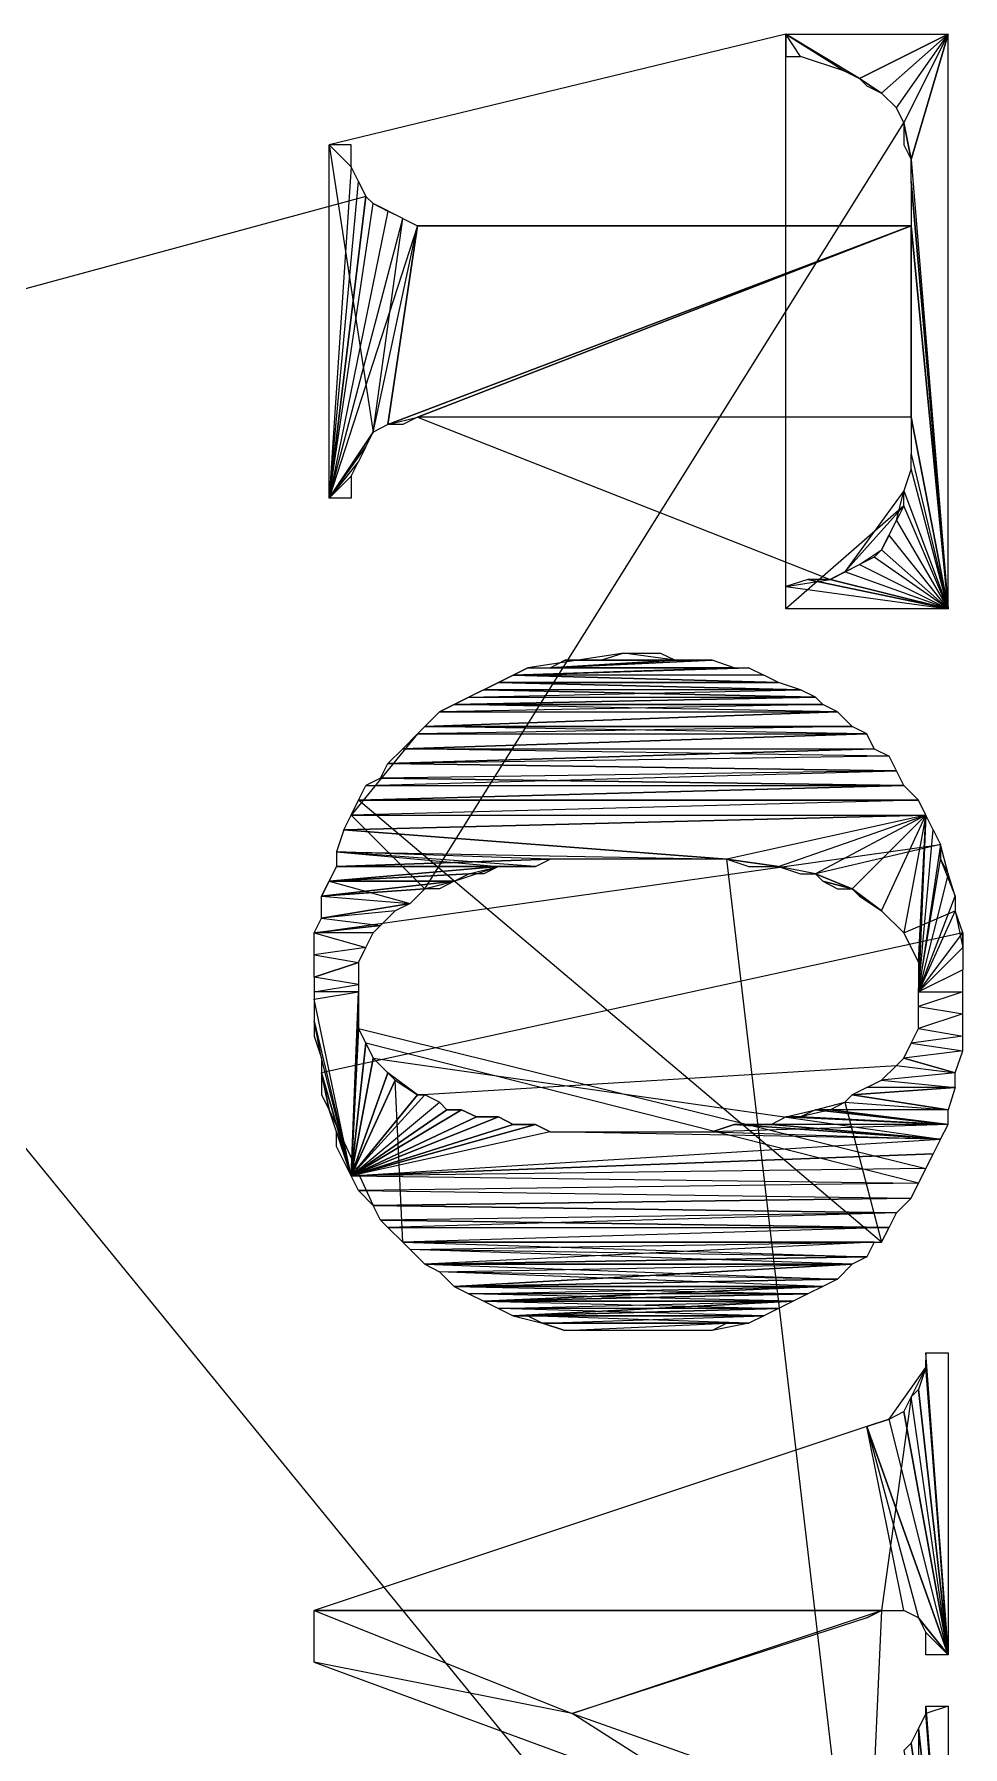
# Model space of a CAD drawing. Header units: metres. Extents: x 0 to 805, y 0 to 1107.
# Drawn here: x 117.47 to 125.47, y 186.83 to 201.6 of the extents above; entities that cross this region are included whole.
import ezdxf

# ---------------------------------------------------------------- set-up
doc = ezdxf.new("R2010")
doc.units = ezdxf.units.M
doc.layers.add('GUIDES', color=8, linetype='Continuous')
doc.layers.add('ROADS', color=7, linetype='Continuous')

msp = doc.modelspace()

# ---------------------------------------------------------------- linework, layer by layer
at = {"layer": 'GUIDES'}
for points in [[(123.945, 201.408), (124.072, 201.408), (123.945, 201.598), (123.945, 201.408)], [(124.072, 201.408), (123.945, 201.598), (124.453, 201.281), (124.072, 201.408)], [(123.945, 201.598), (124.453, 201.281), (124.58, 201.217), (123.945, 201.598)], [(123.945, 201.598), (125.342, 201.598), (124.58, 201.217), (123.945, 201.598)], [(125.342, 201.598), (124.58, 201.217), (124.77, 201.09), (125.342, 201.598)], [(124.77, 201.09), (124.897, 200.963), (125.342, 201.598), (124.77, 201.09)], [(124.897, 200.963), (125.342, 201.598), (124.961, 200.836), (124.897, 200.963)], [(125.342, 201.598), (124.961, 200.836), (125.024, 200.519), (125.342, 201.598)], [(125.342, 201.598), (125.024, 200.519), (125.342, 196.645), (125.342, 201.598)], [(124.58, 201.217), (124.643, 201.154), (124.77, 201.09), (124.58, 201.217)], [(124.961, 200.836), (124.961, 200.646), (125.024, 200.519), (124.961, 200.836)], [(120.198, 200.646), (120.008, 200.646), (120.198, 200.455), (120.198, 200.646)], [(120.008, 200.646), (120.198, 200.455), (120.008, 197.598), (120.008, 200.646)], [(125.342, 196.645), (125.024, 200.328), (125.024, 200.519), (125.342, 196.645)], [(120.008, 197.598), (120.262, 200.328), (120.198, 200.455), (120.008, 197.598)], [(120.325, 200.201), (120.008, 197.598), (120.262, 200.328), (120.325, 200.201)], [(120.008, 197.598), (120.389, 200.138), (120.325, 200.201), (120.008, 197.598)], [(125.024, 199.947), (125.342, 196.645), (125.024, 200.328), (125.024, 199.947)], [(120.516, 200.074), (120.008, 197.598), (120.389, 200.138), (120.516, 200.074)], [(120.008, 197.598), (120.643, 200.011), (120.516, 200.074), (120.008, 197.598)], [(120.77, 199.947), (120.008, 197.598), (120.643, 200.011), (120.77, 199.947)], [(120.389, 198.169), (120.77, 199.947), (120.008, 197.598), (120.389, 198.169)], [(120.516, 198.233), (120.389, 198.169), (120.77, 199.947), (120.516, 198.233)], [(120.77, 198.296), (125.024, 199.947), (120.516, 198.233), (120.77, 198.296)], [(120.77, 199.947), (125.024, 199.947), (120.516, 198.233), (120.77, 199.947)], [(125.024, 198.296), (120.77, 198.296), (125.024, 199.947), (125.024, 198.296)], [(125.342, 196.645), (125.024, 198.296), (125.024, 199.947), (125.342, 196.645)], [(120.77, 198.296), (120.643, 198.233), (120.516, 198.233), (120.77, 198.296)], [(125.024, 197.979), (125.342, 196.645), (125.024, 198.296), (125.024, 197.979)], [(120.008, 197.598), (120.325, 198.042), (120.389, 198.169), (120.008, 197.598)], [(120.262, 197.915), (120.008, 197.598), (120.325, 198.042), (120.262, 197.915)], [(120.008, 197.598), (120.198, 197.788), (120.262, 197.915), (120.008, 197.598)], [(124.961, 197.661), (125.342, 196.645), (125.024, 197.852), (124.961, 197.661)], [(125.342, 196.645), (125.024, 197.852), (125.024, 197.979), (125.342, 196.645)], [(120.198, 197.598), (120.008, 197.598), (120.198, 197.788), (120.198, 197.598)], [(125.342, 196.645), (124.961, 197.534), (124.961, 197.661), (125.342, 196.645)], [(125.342, 196.645), (124.834, 197.28), (124.897, 197.407), (125.342, 196.645)], [(124.897, 197.407), (125.342, 196.645), (124.961, 197.534), (124.897, 197.407)], [(124.77, 197.153), (125.342, 196.645), (124.834, 197.28), (124.77, 197.153)], [(125.342, 196.645), (124.707, 197.09), (124.77, 197.153), (125.342, 196.645)], [(124.326, 196.899), (125.342, 196.645), (124.453, 196.963), (124.326, 196.899)], [(125.342, 196.645), (124.453, 196.963), (124.58, 197.026), (125.342, 196.645)], [(124.58, 197.026), (125.342, 196.645), (124.707, 197.09), (124.58, 197.026)], [(124.135, 196.899), (123.945, 196.836), (125.342, 196.645), (124.135, 196.899)], [(123.945, 196.836), (125.342, 196.645), (123.945, 196.645), (123.945, 196.836)], [(124.326, 196.899), (124.135, 196.899), (125.342, 196.645), (124.326, 196.899)], [(122.357, 196.201), (122.992, 196.201), (122.548, 196.264), (122.357, 196.201)], [(122.992, 196.201), (122.548, 196.264), (122.865, 196.264), (122.992, 196.201)], [(121.595, 196.074), (123.881, 196.01), (121.468, 196.01), (121.595, 196.074)], [(123.627, 196.137), (123.754, 196.074), (121.595, 196.074), (123.627, 196.137)], [(123.5, 196.137), (123.627, 196.137), (121.595, 196.074), (123.5, 196.137)], [(121.722, 196.137), (123.5, 196.137), (121.595, 196.074), (121.722, 196.137)], [(123.754, 196.074), (121.595, 196.074), (123.881, 196.01), (123.754, 196.074)], [(123.31, 196.201), (121.913, 196.137), (123.5, 196.137), (123.31, 196.201)], [(122.992, 196.201), (123.31, 196.201), (121.913, 196.137), (122.992, 196.201)], [(122.04, 196.201), (122.992, 196.201), (121.913, 196.137), (122.04, 196.201)], [(121.341, 195.947), (121.214, 195.883), (124.199, 195.883), (121.341, 195.947)], [(121.468, 196.01), (124.072, 195.947), (121.341, 195.947), (121.468, 196.01)], [(124.072, 195.947), (121.341, 195.947), (124.199, 195.883), (124.072, 195.947)], [(123.881, 196.01), (121.468, 196.01), (124.072, 195.947), (123.881, 196.01)], [(121.087, 195.82), (124.262, 195.82), (120.96, 195.756), (121.087, 195.82)], [(124.262, 195.82), (120.96, 195.756), (124.389, 195.756), (124.262, 195.82)], [(121.214, 195.883), (124.199, 195.883), (121.087, 195.82), (121.214, 195.883)], [(124.199, 195.883), (121.087, 195.82), (124.262, 195.82), (124.199, 195.883)], [(120.833, 195.629), (124.516, 195.629), (120.77, 195.566), (120.833, 195.629)], [(124.516, 195.629), (120.77, 195.566), (124.643, 195.566), (124.516, 195.629)], [(120.96, 195.756), (124.389, 195.756), (120.833, 195.629), (120.96, 195.756)], [(124.389, 195.756), (120.833, 195.629), (124.516, 195.629), (124.389, 195.756)], [(120.77, 195.566), (124.643, 195.566), (120.643, 195.439), (120.77, 195.566)], [(124.643, 195.566), (120.643, 195.439), (124.707, 195.439), (124.643, 195.566)], [(124.707, 195.439), (124.834, 195.375), (120.516, 195.312), (124.707, 195.439)], [(120.643, 195.439), (124.707, 195.439), (120.516, 195.312), (120.643, 195.439)], [(124.834, 195.375), (120.516, 195.312), (124.897, 195.248), (124.834, 195.375)], [(120.452, 195.185), (120.325, 195.121), (124.961, 195.121), (120.452, 195.185)], [(120.516, 195.312), (124.897, 195.248), (120.452, 195.185), (120.516, 195.312)], [(124.897, 195.248), (120.452, 195.185), (124.961, 195.121), (124.897, 195.248)], [(120.325, 195.121), (124.961, 195.121), (120.262, 194.994), (120.325, 195.121)], [(124.961, 195.121), (120.262, 194.994), (125.088, 194.994), (124.961, 195.121)], [(120.262, 194.994), (125.088, 194.994), (120.198, 194.867), (120.262, 194.994)], [(125.088, 194.994), (120.198, 194.867), (125.151, 194.867), (125.088, 194.994)], [(120.071, 194.55), (123.437, 194.486), (120.135, 194.74), (120.071, 194.55)], [(123.437, 194.486), (120.135, 194.74), (125.151, 194.867), (123.437, 194.486)], [(120.198, 194.867), (125.151, 194.867), (120.135, 194.74), (120.198, 194.867)], [(123.437, 194.486), (123.881, 194.423), (125.151, 194.867), (123.437, 194.486)], [(123.881, 194.423), (125.151, 194.867), (124.199, 194.359), (123.881, 194.423)], [(125.151, 194.867), (124.199, 194.359), (124.516, 194.232), (125.151, 194.867)], [(124.516, 194.232), (124.77, 194.042), (125.151, 194.867), (124.516, 194.232)], [(124.77, 194.042), (125.151, 194.867), (124.961, 193.851), (124.77, 194.042)], [(125.151, 194.867), (124.961, 193.851), (125.088, 193.597), (125.151, 194.867)], [(125.151, 194.867), (125.088, 193.597), (125.088, 193.343), (125.151, 194.867)], [(125.088, 193.343), (125.215, 194.74), (125.151, 194.867), (125.088, 193.343)], [(125.278, 194.613), (125.088, 193.343), (125.215, 194.74), (125.278, 194.613)], [(125.088, 193.343), (125.278, 194.486), (125.278, 194.613), (125.088, 193.343)], [(123.437, 194.486), (121.913, 194.486), (120.071, 194.55), (123.437, 194.486)], [(121.913, 194.486), (120.071, 194.55), (120.071, 194.423), (121.913, 194.486)], [(121.913, 194.486), (120.071, 194.423), (121.786, 194.423), (121.913, 194.486)], [(123.437, 194.486), (123.627, 194.423), (123.881, 194.423), (123.437, 194.486)], [(125.342, 194.359), (125.088, 193.343), (125.278, 194.486), (125.342, 194.359)], [(120.833, 194.232), (121.087, 194.296), (119.944, 194.169), (120.833, 194.232)], [(121.087, 194.296), (119.944, 194.169), (120.008, 194.296), (121.087, 194.296)], [(121.214, 194.359), (121.468, 194.423), (120.008, 194.296), (121.214, 194.359)], [(121.468, 194.423), (120.071, 194.423), (120.008, 194.296), (121.468, 194.423)], [(121.214, 194.359), (120.008, 194.296), (121.087, 194.296), (121.214, 194.359)], [(120.96, 194.232), (120.833, 194.232), (121.087, 194.296), (120.96, 194.232)], [(121.341, 194.359), (121.214, 194.359), (121.468, 194.423), (121.341, 194.359)], [(123.881, 194.423), (124.072, 194.359), (124.199, 194.359), (123.881, 194.423)], [(124.199, 194.359), (124.262, 194.296), (124.516, 194.232), (124.199, 194.359)], [(124.262, 194.296), (124.389, 194.232), (124.516, 194.232), (124.262, 194.296)], [(125.088, 193.343), (125.405, 194.169), (125.342, 194.359), (125.088, 193.343)], [(120.833, 194.232), (119.944, 194.169), (120.706, 194.105), (120.833, 194.232)], [(119.944, 194.169), (120.706, 194.105), (119.944, 193.978), (119.944, 194.169)], [(124.516, 194.232), (124.58, 194.169), (124.77, 194.042), (124.516, 194.232)], [(125.405, 194.042), (125.088, 193.343), (125.405, 194.169), (125.405, 194.042)], [(120.706, 194.105), (120.579, 194.042), (119.944, 193.978), (120.706, 194.105)], [(120.579, 194.042), (119.944, 193.978), (120.452, 193.915), (120.579, 194.042)], [(125.088, 193.343), (125.469, 193.851), (125.405, 194.042), (125.088, 193.343)], [(119.944, 193.978), (120.452, 193.915), (119.881, 193.851), (119.944, 193.978)], [(120.452, 193.915), (120.389, 193.851), (119.881, 193.851), (120.452, 193.915)], [(120.389, 193.851), (119.881, 193.851), (120.325, 193.724), (120.389, 193.851)], [(119.881, 193.851), (120.325, 193.724), (119.881, 193.661), (119.881, 193.851)], [(125.469, 193.724), (125.088, 193.343), (125.469, 193.851), (125.469, 193.724)], [(120.325, 193.724), (119.881, 193.661), (120.262, 193.597), (120.325, 193.724)], [(125.469, 193.724), (125.469, 193.534), (125.088, 193.343), (125.469, 193.724)], [(119.881, 193.661), (120.262, 193.597), (119.881, 193.47), (119.881, 193.661)], [(120.262, 193.407), (119.881, 193.47), (120.262, 193.597), (120.262, 193.407)], [(119.881, 193.343), (120.262, 193.407), (119.881, 193.47), (119.881, 193.343)], [(120.262, 193.343), (119.881, 193.343), (120.262, 193.407), (120.262, 193.343)], [(125.469, 193.534), (125.088, 193.343), (125.469, 193.343), (125.469, 193.534)], [(120.198, 191.756), (119.881, 193.28), (120.262, 193.343), (120.198, 191.756)], [(119.881, 193.28), (120.262, 193.343), (119.881, 193.343), (119.881, 193.28)], [(119.881, 193.089), (120.198, 191.756), (119.881, 193.28), (119.881, 193.089)], [(120.262, 193.343), (120.262, 193.153), (120.198, 191.756), (120.262, 193.343)], [(125.088, 193.343), (125.469, 193.343), (125.088, 193.216), (125.088, 193.343)], [(125.469, 193.343), (125.088, 193.216), (125.469, 193.153), (125.469, 193.343)], [(120.262, 193.153), (120.262, 193.026), (120.198, 191.756), (120.262, 193.153)], [(125.088, 193.216), (125.469, 193.153), (125.088, 193.026), (125.088, 193.216)], [(125.469, 193.153), (125.088, 193.026), (125.469, 192.962), (125.469, 193.153)], [(119.881, 192.962), (119.944, 192.772), (119.881, 193.089), (119.881, 192.962)], [(119.944, 192.772), (119.881, 193.089), (120.198, 191.756), (119.944, 192.772)], [(120.262, 193.026), (120.325, 192.899), (120.198, 191.756), (120.262, 193.026)], [(125.088, 193.026), (125.469, 192.962), (125.024, 192.899), (125.088, 193.026)], [(125.469, 192.962), (125.024, 192.899), (125.469, 192.835), (125.469, 192.962)], [(120.325, 192.899), (120.389, 192.772), (120.198, 191.756), (120.325, 192.899)], [(125.024, 192.899), (125.469, 192.835), (124.961, 192.772), (125.024, 192.899)], [(125.469, 192.835), (124.961, 192.772), (125.405, 192.645), (125.469, 192.835)], [(119.944, 192.645), (120.198, 191.756), (119.944, 192.772), (119.944, 192.645)], [(120.389, 192.772), (120.516, 192.645), (120.198, 191.756), (120.389, 192.772)], [(124.897, 192.708), (125.405, 192.645), (124.77, 192.581), (124.897, 192.708)], [(124.961, 192.772), (124.897, 192.708), (125.405, 192.645), (124.961, 192.772)], [(119.944, 192.454), (120.008, 192.327), (119.944, 192.645), (119.944, 192.454)], [(120.008, 192.327), (119.944, 192.645), (120.198, 191.756), (120.008, 192.327)], [(120.516, 192.645), (120.579, 192.581), (120.198, 191.756), (120.516, 192.645)], [(120.579, 192.581), (120.77, 192.454), (120.198, 191.756), (120.579, 192.581)], [(125.405, 192.518), (124.643, 192.518), (124.77, 192.581), (125.405, 192.518)], [(125.405, 192.645), (124.77, 192.581), (125.405, 192.518), (125.405, 192.645)], [(120.198, 191.756), (120.96, 192.391), (120.833, 192.454), (120.198, 191.756)], [(120.77, 192.454), (120.833, 192.454), (120.198, 191.756), (120.77, 192.454)], [(121.024, 192.327), (120.198, 191.756), (120.96, 192.391), (121.024, 192.327)], [(124.453, 192.391), (125.342, 192.327), (124.326, 192.327), (124.453, 192.391)], [(124.453, 192.391), (125.342, 192.327), (124.516, 192.454), (124.453, 192.391)], [(125.342, 192.327), (124.516, 192.454), (125.405, 192.518), (125.342, 192.327)], [(124.516, 192.454), (125.405, 192.518), (124.643, 192.518), (124.516, 192.454)], [(121.151, 192.327), (121.278, 192.264), (120.198, 191.756), (121.151, 192.327)], [(121.024, 192.327), (121.151, 192.327), (120.198, 191.756), (121.024, 192.327)], [(121.468, 192.264), (121.595, 192.2), (120.198, 191.756), (121.468, 192.264)], [(121.278, 192.264), (121.468, 192.264), (120.198, 191.756), (121.278, 192.264)], [(123.945, 192.264), (125.342, 192.2), (123.818, 192.2), (123.945, 192.264)], [(124.072, 192.264), (123.945, 192.264), (125.342, 192.2), (124.072, 192.264)], [(124.199, 192.327), (124.072, 192.264), (125.342, 192.2), (124.199, 192.327)], [(124.326, 192.327), (124.199, 192.327), (125.342, 192.2), (124.326, 192.327)], [(125.342, 192.327), (124.326, 192.327), (125.342, 192.2), (125.342, 192.327)], [(120.198, 191.756), (120.071, 192.01), (120.071, 192.137), (120.198, 191.756)], [(121.786, 192.2), (121.913, 192.137), (120.198, 191.756), (121.786, 192.2)], [(121.595, 192.2), (121.786, 192.2), (120.198, 191.756), (121.595, 192.2)], [(120.198, 191.756), (125.278, 192.073), (121.913, 192.137), (120.198, 191.756)], [(125.278, 192.073), (121.913, 192.137), (123.31, 192.137), (125.278, 192.073)], [(123.5, 192.2), (123.31, 192.137), (125.278, 192.073), (123.5, 192.2)], [(123.818, 192.2), (123.5, 192.2), (125.278, 192.073), (123.818, 192.2)], [(125.342, 192.2), (123.818, 192.2), (125.278, 192.073), (125.342, 192.2)], [(125.215, 191.946), (120.198, 191.756), (125.278, 192.073), (125.215, 191.946)], [(125.215, 191.946), (125.151, 191.819), (120.198, 191.756), (125.215, 191.946)], [(125.151, 191.819), (120.198, 191.756), (125.088, 191.692), (125.151, 191.819)], [(120.198, 191.756), (125.088, 191.692), (120.262, 191.629), (120.198, 191.756)], [(125.088, 191.692), (120.262, 191.629), (125.024, 191.565), (125.088, 191.692)], [(120.262, 191.629), (125.024, 191.565), (120.389, 191.502), (120.262, 191.629)], [(125.024, 191.565), (120.389, 191.502), (124.897, 191.438), (125.024, 191.565)], [(120.389, 191.502), (124.897, 191.438), (120.452, 191.375), (120.389, 191.502)], [(124.897, 191.438), (120.452, 191.375), (124.834, 191.311), (124.897, 191.438)], [(120.452, 191.375), (120.516, 191.311), (124.834, 191.311), (120.452, 191.375)], [(120.516, 191.311), (124.834, 191.311), (120.643, 191.184), (120.516, 191.311)], [(124.834, 191.311), (120.643, 191.184), (124.77, 191.184), (124.834, 191.311)], [(124.707, 191.184), (120.643, 191.184), (120.706, 191.121), (124.707, 191.184)], [(124.643, 191.057), (120.706, 191.121), (124.707, 191.184), (124.643, 191.057)], [(120.833, 190.994), (124.643, 191.057), (120.706, 191.121), (120.833, 190.994)], [(124.516, 190.994), (120.833, 190.994), (124.643, 191.057), (124.516, 190.994)], [(120.96, 190.93), (124.516, 190.994), (120.833, 190.994), (120.96, 190.93)], [(124.389, 190.867), (120.96, 190.93), (124.516, 190.994), (124.389, 190.867)], [(121.087, 190.803), (124.389, 190.867), (120.96, 190.93), (121.087, 190.803)], [(124.262, 190.803), (121.087, 190.803), (124.389, 190.867), (124.262, 190.803)], [(121.214, 190.74), (124.262, 190.803), (121.087, 190.803), (121.214, 190.74)], [(124.135, 190.74), (121.214, 190.74), (124.262, 190.803), (124.135, 190.74)], [(121.341, 190.676), (124.135, 190.74), (121.214, 190.74), (121.341, 190.676)], [(124.008, 190.676), (121.341, 190.676), (124.135, 190.74), (124.008, 190.676)], [(121.468, 190.613), (124.008, 190.676), (121.341, 190.676), (121.468, 190.613)], [(123.881, 190.613), (121.468, 190.613), (124.008, 190.676), (123.881, 190.613)], [(121.595, 190.549), (123.881, 190.613), (121.468, 190.613), (121.595, 190.549)], [(123.754, 190.549), (121.595, 190.549), (123.881, 190.613), (123.754, 190.549)], [(121.722, 190.549), (121.849, 190.486), (123.627, 190.486), (121.722, 190.549)], [(121.722, 190.549), (123.754, 190.549), (123.627, 190.486), (121.722, 190.549)], [(123.437, 190.486), (121.849, 190.486), (122.04, 190.422), (123.437, 190.486)], [(123.437, 190.486), (123.31, 190.422), (122.04, 190.422), (123.437, 190.486)], [(125.151, 190.168), (125.342, 187.628), (125.151, 190.232), (125.151, 190.168)], [(125.342, 187.628), (125.151, 190.232), (125.342, 190.232), (125.342, 187.628)], [(125.342, 187.628), (125.151, 190.105), (125.151, 190.168), (125.342, 187.628)], [(125.088, 189.914), (125.342, 187.628), (125.151, 190.105), (125.088, 189.914)], [(125.342, 187.628), (125.024, 189.851), (125.088, 189.914), (125.342, 187.628)], [(125.342, 187.628), (124.834, 189.66), (124.961, 189.724), (125.342, 187.628)], [(124.961, 189.724), (125.342, 187.628), (125.024, 189.851), (124.961, 189.724)], [(119.881, 188.009), (124.961, 188.009), (124.643, 189.597), (119.881, 188.009)], [(124.643, 189.597), (125.342, 187.628), (124.834, 189.66), (124.643, 189.597)], [(124.961, 188.009), (124.643, 189.597), (125.088, 187.946), (124.961, 188.009)], [(124.643, 189.597), (125.088, 187.946), (125.342, 187.628), (124.643, 189.597)], [(122.103, 187.12), (119.881, 187.565), (119.881, 188.009), (122.103, 187.12)], [(124.77, 188.009), (119.881, 188.009), (122.103, 187.12), (124.77, 188.009)], [(124.77, 188.009), (124.643, 187.946), (122.103, 187.12), (124.77, 188.009)], [(125.088, 187.946), (125.151, 187.819), (125.342, 187.628), (125.088, 187.946)], [(125.151, 187.819), (125.342, 187.628), (125.151, 187.628), (125.151, 187.819)], [(123.5, 186.231), (122.103, 187.12), (119.881, 187.565), (123.5, 186.231)], [(124.072, 186.422), (123.5, 186.231), (122.103, 187.12), (124.072, 186.422)], [(125.088, 186.993), (125.342, 184.644), (125.151, 187.12), (125.088, 186.993)], [(125.342, 184.644), (125.151, 187.12), (125.151, 187.184), (125.342, 184.644)], [(125.342, 184.644), (125.151, 187.184), (125.342, 187.184), (125.342, 184.644)], [(125.342, 184.644), (125.024, 186.866), (125.088, 186.993), (125.342, 184.644)], [(124.961, 186.803), (125.342, 184.644), (125.024, 186.866), (124.961, 186.803)]]:
    msp.add_lwpolyline(points, close=True, dxfattribs=at)
at = {"layer": 'ROADS'}
for points in [[(124.77, 183.12), (123.437, 194.486), (123.881, 194.423), (125.151, 194.867), (125.088, 193.597), (125.088, 193.343), (125.215, 194.74), (125.151, 194.867), (120.135, 194.74), (123.437, 194.486), (121.913, 194.486), (120.071, 194.55), (121.468, 194.423), (121.786, 194.423), (120.071, 194.423), (121.786, 194.423), (120.071, 194.55), (120.071, 194.423), (119.944, 194.169), (121.087, 194.296), (120.008, 194.296), (121.087, 194.296), (121.468, 194.423), (120.008, 194.296), (120.706, 194.105), (119.944, 193.978), (120.452, 193.915), (119.881, 193.851), (125.278, 194.613), (125.278, 194.486), (125.405, 194.169), (125.342, 194.359), (125.278, 194.613), (124.199, 194.359), (124.516, 194.232), (124.77, 194.042), (124.961, 193.851), (125.405, 194.042), (125.469, 193.724), (125.469, 193.851), (119.944, 192.645), (120.198, 191.756), (119.944, 192.772), (119.881, 193.089), (120.198, 191.756), (119.881, 193.28), (120.262, 193.343), (120.262, 193.153), (120.198, 191.756), (119.944, 192.645), (120.008, 192.327), (120.389, 191.502), (124.897, 191.438), (120.389, 191.502), (125.024, 191.565), (125.088, 191.692), (120.325, 192.899), (120.262, 193.026), (125.151, 191.819), (125.215, 191.946), (125.088, 191.692), (120.262, 191.629), (125.024, 191.565), (120.389, 191.502), (124.897, 191.438), (120.516, 191.311), (120.452, 191.375), (124.834, 191.311), (120.643, 191.184), (124.643, 191.057), (120.833, 190.994), (124.389, 190.867), (121.087, 190.803), (124.135, 190.74), (121.341, 190.676), (123.881, 190.613), (121.595, 190.549), (121.849, 190.486), (123.627, 190.486), (123.31, 190.422), (122.04, 190.422), (121.849, 190.486), (123.437, 190.486), (123.437, 190.486), (121.849, 190.486), (123.754, 190.549), (123.627, 190.486), (121.722, 190.549), (121.595, 190.549), (124.008, 190.676), (121.341, 190.676), (124.262, 190.803), (121.087, 190.803), (124.516, 190.994), (120.833, 190.994), (120.643, 191.184), (124.707, 191.184), (120.833, 190.994), (124.516, 190.994), (121.087, 190.803), (124.262, 190.803), (121.341, 190.676), (124.008, 190.676), (121.595, 190.549), (123.754, 190.549), (121.468, 190.613), (124.008, 190.676), (121.214, 190.74), (124.262, 190.803), (120.96, 190.93), (124.516, 190.994), (120.706, 191.121), (124.707, 191.184), (124.707, 191.184), (120.643, 191.184), (120.579, 192.581), (120.77, 192.454), (120.516, 192.645), (120.389, 192.772), (125.278, 192.073), (121.913, 192.137), (121.913, 192.137), (121.786, 192.2), (121.595, 192.2), (121.595, 192.2), (121.468, 192.264), (121.278, 192.264), (121.278, 192.264), (121.151, 192.327), (121.024, 192.327), (120.96, 192.391), (120.96, 192.391), (120.833, 192.454), (120.77, 192.454), (124.897, 192.708), (125.405, 192.645), (124.77, 192.581), (125.405, 192.518), (124.516, 192.454), (125.342, 192.327), (124.326, 192.327), (124.072, 192.264), (125.342, 192.2), (123.31, 192.137), (123.5, 192.2), (123.818, 192.2), (123.945, 192.264), (123.945, 192.264), (124.199, 192.327), (124.453, 192.391), (124.77, 191.184), (120.262, 194.994), (125.088, 194.994), (120.262, 194.994), (124.961, 195.121), (120.452, 195.185), (120.325, 195.121), (124.897, 195.248), (120.516, 195.312), (124.707, 195.439), (124.834, 195.375), (120.643, 195.439), (124.643, 195.566), (120.833, 195.629), (124.516, 195.629), (120.833, 195.629), (124.389, 195.756), (121.087, 195.82), (124.262, 195.82), (121.087, 195.82), (124.199, 195.883), (121.341, 195.947), (121.214, 195.883), (124.072, 195.947), (121.468, 196.01), (123.881, 196.01), (121.595, 196.074), (123.627, 196.137), (123.754, 196.074), (121.595, 196.074), (123.5, 196.137), (121.913, 196.137), (123.31, 196.201), (122.992, 196.201), (122.04, 196.201), (122.357, 196.201), (122.992, 196.201), (122.548, 196.264), (121.722, 196.137), (120.96, 195.756), (120.77, 195.566), (120.198, 194.867), (120.833, 194.232), (124.961, 200.836), (125.342, 201.598), (124.77, 201.09), (124.58, 201.217), (125.342, 201.598), (125.024, 200.519), (125.342, 196.645), (125.024, 200.328), (125.024, 200.328), (125.342, 196.645), (125.024, 199.947), (125.024, 198.296), (125.342, 196.645), (125.024, 197.852), (125.024, 197.979), (125.342, 196.645), (125.024, 198.296), (120.77, 198.296), (125.024, 199.947), (120.77, 199.947), (125.024, 199.947), (120.516, 198.233), (125.024, 199.947), (120.77, 198.296), (124.326, 196.899), (124.135, 196.899), (123.945, 196.836), (124.326, 196.899), (124.58, 197.026), (124.77, 197.153), (124.897, 197.407), (124.961, 197.661), (124.453, 196.963), (124.961, 197.534), (123.945, 196.645), (123.945, 201.598), (120.008, 200.646), (120.389, 198.169), (120.389, 198.169), (120.643, 200.011), (120.643, 200.011), (120.389, 200.138), (120.516, 200.074)], [(120.008, 197.598), (120.262, 200.328), (120.198, 200.455), (120.008, 197.598), (120.325, 200.201), (106.292, 196.391)], [(111.626, 199.058), (124.58, 183.183)], [(123.5, 186.231), (122.103, 187.12), (119.881, 187.565), (119.881, 188.009), (124.961, 188.009), (124.643, 189.597), (125.088, 187.946), (125.342, 187.628), (125.151, 190.232), (125.342, 190.232), (125.342, 187.628), (125.151, 190.168), (125.342, 187.628), (125.088, 189.914), (125.342, 187.628), (124.961, 189.724), (125.342, 187.628), (124.643, 189.597), (124.834, 189.66), (125.151, 190.105), (125.024, 189.851), (124.77, 188.009), (124.643, 187.946), (124.77, 188.009), (124.707, 186.612)], [(125.342, 184.644), (125.151, 187.184), (125.342, 187.184), (125.151, 187.12), (125.342, 184.644)], [(125.342, 184.644), (125.024, 186.866), (125.024, 186.866), (125.342, 184.644), (125.088, 186.993), (125.088, 182.548)]]:
    msp.add_lwpolyline(points, dxfattribs=at)

doc.saveas('drawing.dxf')
